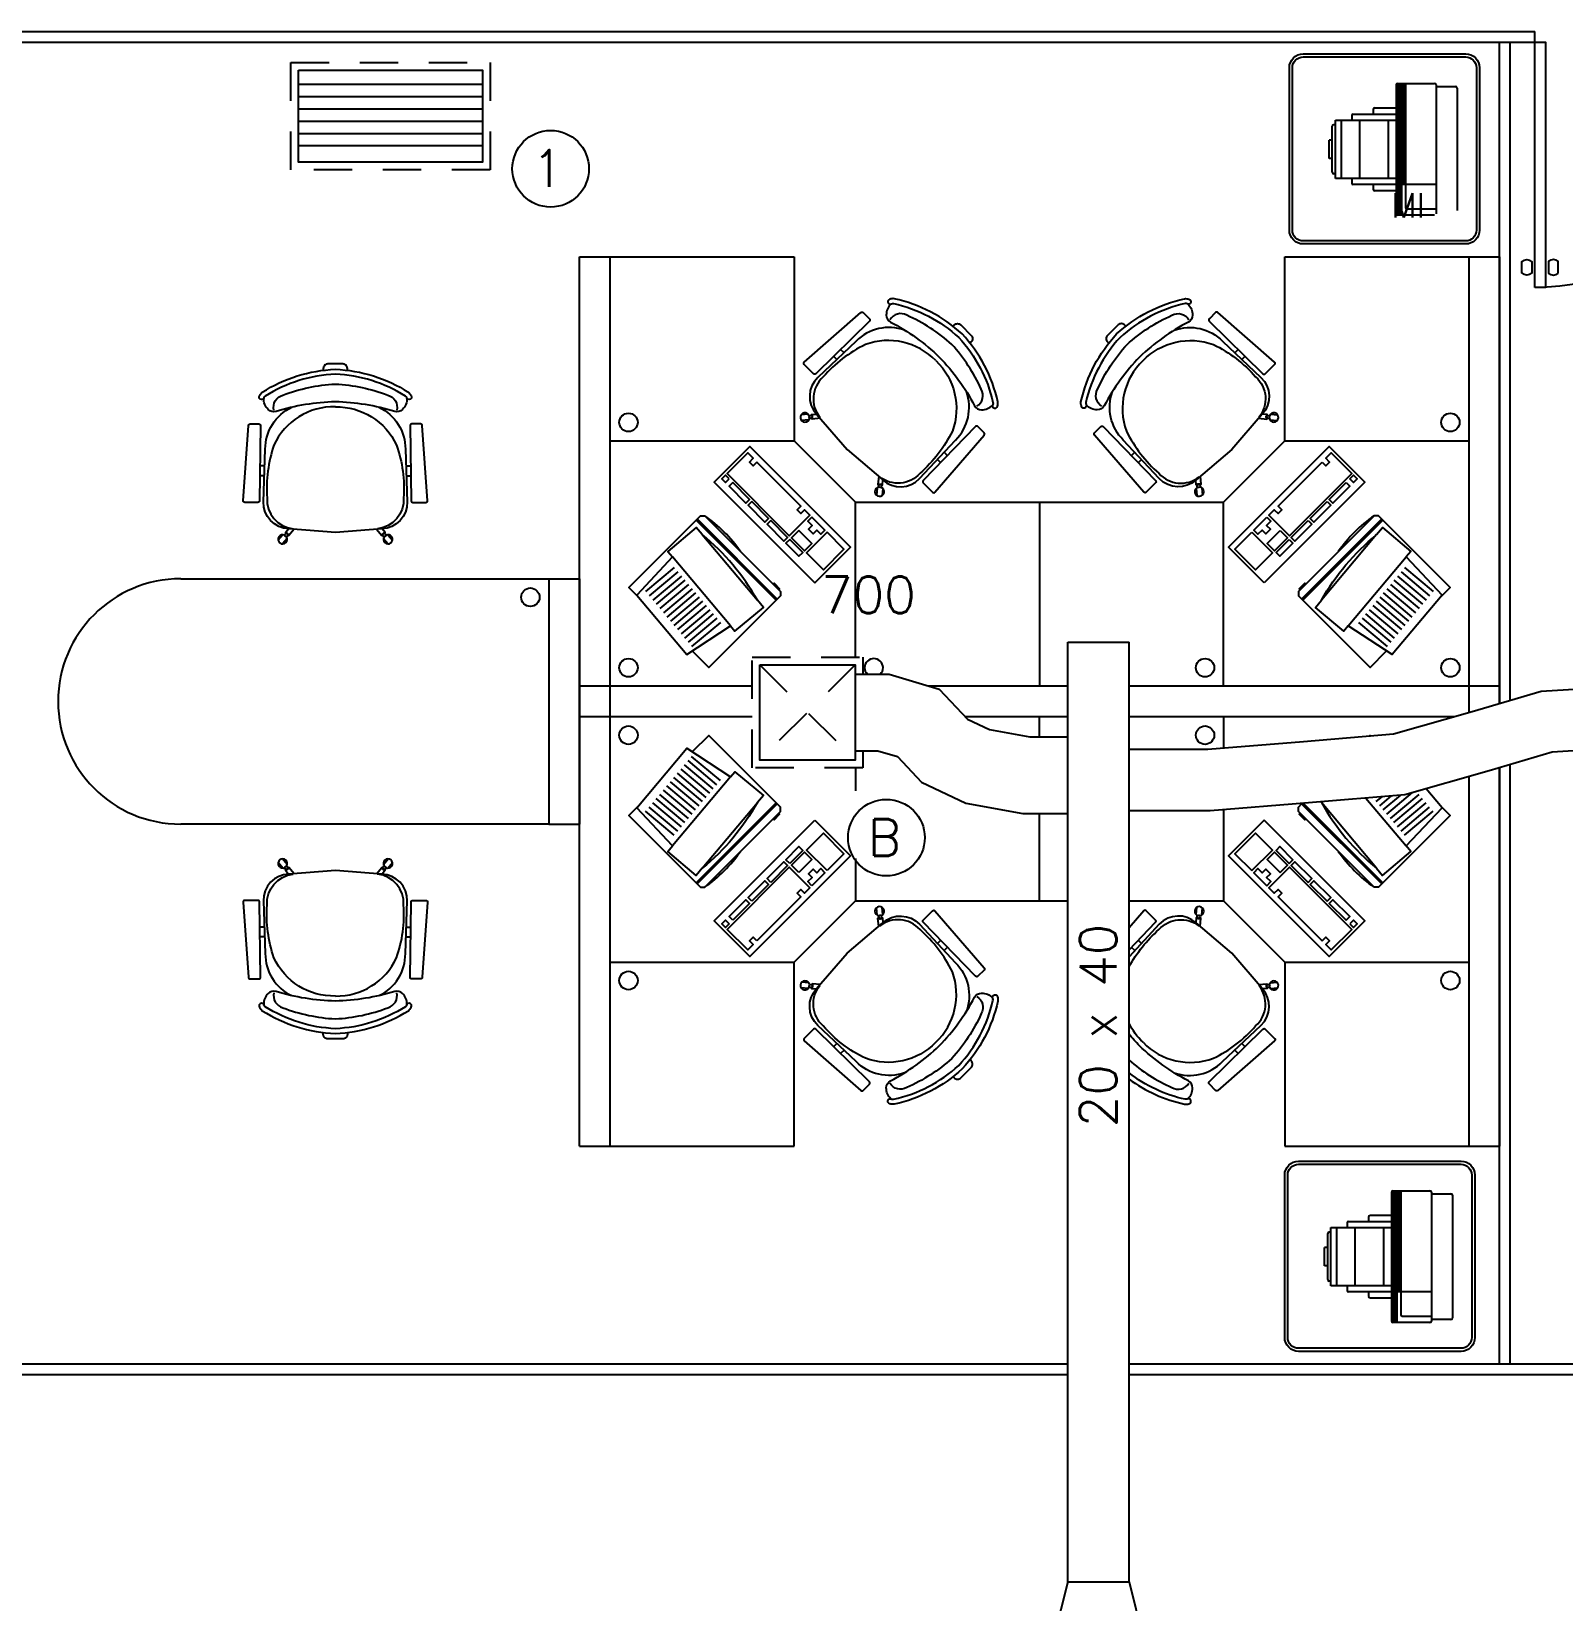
# Model space of a CAD drawing. Extents: x 372.3 to 443.5, y -41.5 to 0.6.
# Drawn here: x 401.25 to 406.24, y -10.1 to -4.98 of the extents above; entities that cross this region are included whole.
import ezdxf

# ---------------------------------------------------------------- set-up
doc = ezdxf.new("R2010")
doc.units = 0
doc.header["$MEASUREMENT"] = 0
doc.linetypes.add('HIDDEN2', pattern=[0.1875, 0.125, -0.0625])
doc.layers.get('0').update_dxf_attribs({"linetype": 'CONTINUOUS'})
for name, color, linetype in [('A1DIVS', 30, 'CONTINUOUS'), ('A1MOBI', 253, 'CONTINUOUS'), ('A1PORTA', 40, 'CONTINUOUS'), ('AC-DIFUSORES', 2, 'CONTINUOUS'), ('AC-DUTOS', 14, 'CONTINUOUS'), ('AC-DUTOSMANTIDOS', 252, 'CONTINUOUS'), ('AC-TEXTO', 7, 'CONTINUOUS')]:
    doc.layers.add(name, color=color, linetype=linetype)
doc.styles.add('ROMANS', font='ROMANS.SHX')
doc.styles.add('RSA02', font='romans', dxfattribs={"height": 0.1, "bigfont": 'acen'})

# ---------------------------------------------------------------- blocks, each defined once
blk = doc.blocks.new('P-P080E')
blk.add_lwpolyline([(0, 0.8), (0, 0), (0.035, 0), (0.035, 0.8)], close=True)
at = {"color": 1}
for points in [[(-0.042, 0.7535), (-0.042, 0.7151, 0.363892), (-0.0097, 0.7151), (-0.0097, 0.7535, 0.363892)], [(0.077, 0.7535), (0.077, 0.7151, -0.363892), (0.0447, 0.7151), (0.0447, 0.7535, -0.363892)]]:
    blk.add_lwpolyline(points, format="xyb", close=True, dxfattribs=at)
blk.add_arc((0, 0), 0.8, 0, 90, dxfattribs=at)

msp = doc.modelspace()

# ---------------------------------------------------------------- hatches: boundary and pattern name
at = {"layer": 'A1MOBI'}
h = msp.add_hatch(dxfattribs=at)
h.set_pattern_fill('LINE', color=256, scale=0.05, angle=-90, style=0)
h.set_pattern_definition([(270, (307.289135, 30.8726214), (0.00625, -1e-18), [])])
h.paths.add_polyline_path([(405.726, -5.1474), (405.701, -5.1474, 0.414214), (405.696, -5.1524), (405.696, -5.4774), (405.726, -5.4774)])
h.paths.add_polyline_path([(405.696, -5.5724, 0.414214), (405.701, -5.5774), (405.716, -5.5774), (405.716, -5.4774), (405.696, -5.4774)])
h = msp.add_hatch(dxfattribs=at)
h.set_pattern_fill('LINE', color=256, scale=0.05, angle=-90, style=0)
h.set_pattern_definition([(270, (307.2740546, 27.261599), (0.00625, -1e-18), [])])
h.paths.add_polyline_path([(405.711, -8.7584), (405.686, -8.7584, 0.414214), (405.681, -8.7634), (405.681, -9.0884), (405.711, -9.0884)])
h.paths.add_polyline_path([(405.681, -9.1834, 0.414214), (405.686, -9.1884), (405.701, -9.1884), (405.701, -9.0884), (405.681, -9.0884)])

# ---------------------------------------------------------------- linework, layer by layer
at = {"layer": 'A1DIVS'}
for p, q in [((401.2119, -4.9778), (406.1476, -4.9779)), ((406.0326, -7.1705), (406.0326, -5.0129)), ((406.0676, -7.1602), (406.0676, -5.0129)), ((406.1476, -5.0129), (406.1476, -4.9779)), ((406.0676, -9.3237), (406.0676, -7.3686)), ((406.0326, -9.3237), (406.0326, -7.3789)), ((404.6248, -9.3241), (399.7601, -9.3237)), ((404.6248, -9.3591), (399.7601, -9.3587)), ((409.9253, -9.3245), (404.8248, -9.3241)), ((409.9253, -9.3595), (404.8248, -9.3591))]:
    msp.add_line(p, q, dxfattribs=at)
msp.add_lwpolyline([(401.2119, -5.0128), (406.1476, -5.0129)], dxfattribs=at)
at = {"layer": 'A1MOBI'}
for p, q in [((405.696, -5.1524), (405.696, -5.4774)), ((405.701, -5.1474), (405.821, -5.1474)), ((405.726, -5.1474), (405.726, -5.5524)), ((405.826, -5.1524), (405.826, -5.5724)), ((405.826, -5.1574), (405.8896, -5.1574)), ((405.8946, -5.1624), (405.8946, -5.5624)), ((405.4977, -5.4574), (405.4977, -5.2674)), ((405.4977, -5.2674), (405.696, -5.2674)), ((405.5163, -5.2674), (405.5163, -5.4574)), ((405.551, -5.2524), (405.551, -5.2674)), ((405.556, -5.2474), (405.696, -5.2474)), ((405.576, -5.2674), (405.576, -5.4574)), ((405.621, -5.2324), (405.621, -5.2474)), ((405.626, -5.2274), (405.696, -5.2274)), ((405.6701, -5.2674), (405.6701, -5.4574)), ((405.4877, -5.4374), (405.4877, -5.2874)), ((405.4977, -5.2824), (405.4927, -5.2824)), ((405.4877, -5.3324), (405.4777, -5.3324)), ((405.4777, -5.3924), (405.4777, -5.3324)), ((405.4877, -5.3924), (405.4777, -5.3924)), ((405.4977, -5.4424), (405.4927, -5.4424)), ((405.696, -5.4574), (405.4977, -5.4574)), ((405.551, -5.4574), (405.551, -5.4724)), ((405.696, -5.4774), (405.556, -5.4774)), ((405.621, -5.4774), (405.621, -5.4924)), ((405.826, -5.4774), (405.696, -5.4774)), ((405.696, -5.4774), (405.696, -5.5724)), ((405.696, -5.4974), (405.626, -5.4974)), ((405.821, -5.5774), (405.701, -5.5774)), ((405.826, -5.5574), (405.731, -5.5574)), ((403.0326, -8.6129), (403.0326, -5.7129)), ((403.0326, -5.7129), (403.7326, -5.7129)), ((403.1326, -8.6129), (403.1326, -5.7129)), ((403.7326, -5.7129), (403.7326, -6.3129)), ((405.3326, -6.3129), (405.3326, -5.7129)), ((405.3326, -5.7129), (406.0326, -5.7129)), ((405.9326, -5.7129), (405.9326, -7.1998)), ((406.0326, -5.7129), (406.0326, -7.1705)), ((403.8721, -6.0477), (403.8615, -6.0371)), ((403.8954, -6.0257), (403.8843, -6.0147)), ((405.1698, -6.0257), (405.1808, -6.0147)), ((405.193, -6.0477), (405.2037, -6.0371)), ((403.7788, -6.2263), (403.7555, -6.2284)), ((403.7805, -6.245), (403.7573, -6.2472)), ((405.2846, -6.245), (405.3079, -6.2472)), ((405.2864, -6.2263), (405.3096, -6.2284)), ((403.1326, -6.3129), (403.7326, -6.3129)), ((403.7326, -6.3129), (403.9326, -6.5129)), ((405.1326, -6.5129), (405.3326, -6.3129)), ((405.3326, -6.3129), (405.9326, -6.3129)), ((404.1999, -6.3738), (404.2106, -6.3844)), ((404.2218, -6.3504), (404.2329, -6.3614)), ((404.8434, -6.3504), (404.8323, -6.3614)), ((404.8652, -6.3738), (404.8546, -6.3844)), ((404.0031, -6.4664), (404.001, -6.4897)), ((404.0218, -6.4681), (404.0198, -6.4913)), ((405.0433, -6.4681), (405.0454, -6.4913)), ((405.0621, -6.4664), (405.0641, -6.4897)), ((403.9326, -6.5129), (405.1326, -6.5129)), ((403.9326, -7.0181), (403.9326, -6.5129)), ((404.5326, -6.5129), (404.5326, -7.1129)), ((405.1326, -7.1129), (405.1326, -6.5129)), ((403.4129, -6.5714), (403.6739, -6.8324)), ((403.4164, -6.5679), (403.6774, -6.8289)), ((405.6487, -6.5679), (405.3877, -6.8289)), ((405.6523, -6.5714), (405.3913, -6.8324)), ((403.3419, -6.7263), (403.2485, -6.8047)), ((403.3535, -6.7401), (403.26, -6.8185)), ((403.365, -6.7539), (403.2716, -6.8323)), ((405.7001, -6.7539), (405.7936, -6.8323)), ((405.7117, -6.7401), (405.8051, -6.8185)), ((405.7233, -6.7263), (405.8167, -6.8047)), ((401.7326, -6.7629), (402.9326, -6.7629)), ((402.3326, -6.7629), (402.9326, -6.7629)), ((402.9326, -6.7629), (402.9326, -7.5629)), ((402.9326, -6.7629), (403.0326, -6.7629)), ((403.0326, -6.7629), (403.0326, -7.5629)), ((403.3766, -6.7677), (403.2832, -6.8461)), ((403.3882, -6.7815), (403.2947, -6.8599)), ((403.3998, -6.7953), (403.3063, -6.8737)), ((403.4113, -6.809), (403.3179, -6.8875)), ((405.6538, -6.809), (405.7473, -6.8875)), ((405.6654, -6.7953), (405.7588, -6.8737)), ((405.677, -6.7815), (405.7704, -6.8599)), ((405.6885, -6.7677), (405.782, -6.8461)), ((403.4226, -6.8225), (403.3292, -6.9009)), ((403.4342, -6.8363), (403.3408, -6.9147)), ((403.4458, -6.8501), (403.3523, -6.9285)), ((405.6194, -6.8501), (405.7128, -6.9285)), ((405.6309, -6.8363), (405.7244, -6.9147)), ((405.6425, -6.8225), (405.736, -6.9009)), ((403.4574, -6.8639), (403.3639, -6.9423)), ((403.4689, -6.8777), (403.3755, -6.9561)), ((403.4805, -6.8915), (403.387, -6.9699)), ((403.4921, -6.9053), (403.3986, -6.9837)), ((405.5731, -6.9053), (405.6665, -6.9837)), ((405.5847, -6.8915), (405.6781, -6.9699)), ((405.5962, -6.8777), (405.6897, -6.9561)), ((405.6078, -6.8639), (405.7013, -6.9423)), ((403.5959, -7.1129), (403.0326, -7.1129)), ((404.6248, -7.1129), (404.1725, -7.1129)), ((406.0326, -7.1129), (404.8248, -7.1129)), ((403.5959, -7.2129), (403.0326, -7.2129)), ((404.6248, -7.2129), (404.2903, -7.2129)), ((404.5326, -7.2783), (404.5326, -7.2129)), ((405.8866, -7.2129), (404.8248, -7.2129)), ((405.1326, -7.2129), (405.1326, -7.315)), ((403.4689, -7.4481), (403.3755, -7.3697)), ((403.4805, -7.4343), (403.387, -7.3559)), ((403.4921, -7.4205), (403.3986, -7.3421)), ((403.4342, -7.4894), (403.3408, -7.411)), ((403.4458, -7.4756), (403.3523, -7.3972)), ((403.4574, -7.4619), (403.3639, -7.3834)), ((403.9326, -7.3791), (403.9326, -7.4543)), ((405.9326, -7.4077), (405.9326, -8.6129)), ((406.0326, -7.3789), (406.0326, -8.6129)), ((403.3882, -7.5443), (403.2947, -7.4659)), ((403.3998, -7.5305), (403.3063, -7.4521)), ((403.4113, -7.5167), (403.3179, -7.4383)), ((403.4226, -7.5032), (403.3292, -7.4248)), ((405.6309, -7.4894), (405.6499, -7.4735)), ((405.6425, -7.5032), (405.681, -7.4709)), ((405.6538, -7.5167), (405.7114, -7.4684)), ((405.6654, -7.5305), (405.7493, -7.4601)), ((405.677, -7.5443), (405.7704, -7.4659)), ((403.3419, -7.5994), (403.2485, -7.521)), ((403.3535, -7.5856), (403.26, -7.5072)), ((403.365, -7.5719), (403.2716, -7.4934)), ((403.3766, -7.5581), (403.2832, -7.4797)), ((403.4129, -7.7543), (403.6739, -7.4933)), ((403.4164, -7.7579), (403.6774, -7.4969)), ((405.1326, -7.5157), (405.1326, -7.8129)), ((405.6487, -7.7579), (405.3877, -7.4969)), ((405.6523, -7.7543), (405.3913, -7.4933)), ((405.6885, -7.5581), (405.782, -7.4797)), ((405.7001, -7.5719), (405.7936, -7.4934)), ((405.7117, -7.5856), (405.8051, -7.5072)), ((405.7233, -7.5994), (405.8167, -7.521)), ((402.9326, -7.5629), (401.7326, -7.5629)), ((402.9326, -7.5629), (403.0326, -7.5629)), ((404.5326, -7.8129), (404.5326, -7.5283)), ((403.9326, -7.6745), (403.9326, -7.8129)), ((403.7326, -8.0129), (403.9326, -7.8129)), ((403.9326, -7.8129), (404.6248, -7.8129)), ((404.8248, -7.8129), (405.1326, -7.8129)), ((405.1326, -7.8129), (405.3326, -8.0129)), ((404.0031, -7.8593), (404.001, -7.8361)), ((404.0218, -7.8577), (404.0198, -7.8344)), ((405.0433, -7.8577), (405.0454, -7.8344)), ((405.0621, -7.8593), (405.0641, -7.8361)), ((404.1999, -7.952), (404.2106, -7.9414)), ((404.2218, -7.9754), (404.2329, -7.9644)), ((404.8434, -7.9754), (404.8323, -7.9644)), ((404.8652, -7.952), (404.8546, -7.9414)), ((403.1326, -8.0129), (403.7326, -8.0129)), ((403.7326, -8.6129), (403.7326, -8.0129)), ((405.3326, -8.0129), (405.3326, -8.6129)), ((405.3326, -8.0129), (405.9326, -8.0129)), ((403.7805, -8.0807), (403.7573, -8.0785)), ((405.2846, -8.0807), (405.3079, -8.0785)), ((403.7788, -8.0995), (403.7555, -8.0973)), ((405.2864, -8.0995), (405.3096, -8.0973)), ((403.8721, -8.2781), (403.8615, -8.2887)), ((405.193, -8.2781), (405.2037, -8.2887)), ((403.8954, -8.3), (403.8843, -8.311)), ((405.1698, -8.3), (405.1808, -8.311)), ((403.0326, -8.6129), (403.7326, -8.6129)), ((405.3326, -8.6129), (406.0326, -8.6129)), ((405.681, -8.7634), (405.681, -9.0884)), ((405.686, -8.7584), (405.806, -8.7584)), ((405.711, -8.7584), (405.711, -9.1634)), ((405.811, -8.7634), (405.811, -9.1834)), ((405.811, -8.7684), (405.8746, -8.7684)), ((405.8796, -8.7734), (405.8796, -9.1734)), ((405.541, -8.8584), (405.681, -8.8584)), ((405.606, -8.8434), (405.606, -8.8584)), ((405.611, -8.8384), (405.681, -8.8384)), ((405.4726, -9.0484), (405.4726, -8.8984)), ((405.4826, -8.8934), (405.4776, -8.8934)), ((405.4826, -9.0684), (405.4826, -8.8784)), ((405.4826, -8.8784), (405.681, -8.8784)), ((405.5012, -8.8784), (405.5012, -9.0684)), ((405.536, -8.8634), (405.536, -8.8784)), ((405.561, -8.8784), (405.561, -9.0684)), ((405.655, -8.8784), (405.655, -9.0684)), ((405.4726, -8.9434), (405.4626, -8.9434)), ((405.4626, -9.0034), (405.4626, -8.9434)), ((405.4726, -9.0034), (405.4626, -9.0034)), ((405.4826, -9.0534), (405.4776, -9.0534)), ((405.681, -9.0684), (405.4826, -9.0684)), ((405.536, -9.0684), (405.536, -9.0834)), ((405.681, -9.0884), (405.541, -9.0884)), ((405.606, -9.0884), (405.606, -9.1034)), ((405.681, -9.1084), (405.611, -9.1084)), ((405.811, -9.0884), (405.681, -9.0884)), ((405.681, -9.0884), (405.681, -9.1834)), ((405.806, -9.1884), (405.686, -9.1884)), ((405.811, -9.1684), (405.716, -9.1684)), ((405.8746, -9.1784), (405.811, -9.1784))]:
    msp.add_line(p, q, dxfattribs=at)
at = {"layer": 'A1MOBI', "linetype": 'CONTINUOUS'}
for p, q in [((402.0065, -6.395), (401.9909, -6.395)), ((402.4669, -6.395), (402.4825, -6.395)), ((402.0055, -6.427), (401.9905, -6.427)), ((402.4679, -6.427), (402.4829, -6.427)), ((402.0652, -6.6194), (402.0503, -6.6374)), ((402.0797, -6.6315), (402.0648, -6.6494)), ((402.3936, -6.6315), (402.4086, -6.6494)), ((402.4081, -6.6194), (402.423, -6.6374)), ((402.0797, -7.6942), (402.0648, -7.6763)), ((402.3936, -7.6942), (402.4086, -7.6763)), ((402.0652, -7.7063), (402.0503, -7.6884)), ((402.4081, -7.7063), (402.423, -7.6884)), ((402.0055, -7.8988), (401.9905, -7.8988)), ((402.0065, -7.9308), (401.9909, -7.9308)), ((402.4669, -7.9308), (402.4825, -7.9308)), ((402.4679, -7.8988), (402.4829, -7.8988))]:
    msp.add_line(p, q, dxfattribs=at)
at = {"layer": 'A1MOBI'}
for points in [[(405.9226, -5.6711), (405.3926, -5.6711, -0.414214), (405.3476, -5.6261), (405.3476, -5.0961, -0.414214), (405.3926, -5.0511), (405.9226, -5.0511, -0.414214), (405.9676, -5.0961), (405.9676, -5.6261, -0.414214)], [(405.9226, -5.6611), (405.3926, -5.6611, -0.414214), (405.3576, -5.6261), (405.3576, -5.0961, -0.414214), (405.3926, -5.0611), (405.9226, -5.0611, -0.414214), (405.9576, -5.0961), (405.9576, -5.6261, -0.414214)], [(404.2809, -5.9646, 0.132145), (404.0594, -5.8496, 0.124165), (404.0451, -5.8511, 1.038498), (404.0485, -5.8671, 0.208847), (404.0334, -5.9028, 0.264841), (404.0468, -5.9256, -0.070376), (404.206, -6.0398, -0.070376), (404.3211, -6.1985, 0.264841), (404.3439, -6.2117, 0.208847), (404.3796, -6.1965, 1.038498), (404.3957, -6.1998, 0.124165), (404.397, -6.1855, 0.132145)], [(404.7842, -5.9646, -0.132145), (405.0058, -5.8496, -0.124165), (405.0201, -5.8511, -1.038498), (405.0167, -5.8671, -0.208847), (405.0318, -5.9028, -0.264841), (405.0184, -5.9256, 0.070376), (404.8591, -6.0398, 0.070376), (404.7441, -6.1985, -0.264841), (404.7212, -6.2117, -0.208847), (404.6856, -6.1965, -1.038498), (404.6695, -6.1998, -0.124165), (404.6681, -6.1855, -0.132145)], [(402.2367, -6.0798, -0.132145), (402.4748, -6.1545, -0.124165), (402.4839, -6.1656, -1.038498), (402.4702, -6.1746, -0.208847), (402.4557, -6.2105, -0.264841), (402.4302, -6.2173, 0.070376), (402.2367, -6.1859, 0.070376), (402.0432, -6.2173, -0.264841), (402.0177, -6.2105, -0.208847), (402.0032, -6.1746, -1.038498), (401.9894, -6.1656, -0.124165), (401.9985, -6.1545, -0.132145)], [(403.6128, -6.8329, 0.09377), (403.4334, -6.619), (403.4138, -6.5957), (403.3213, -6.6734), (403.3365, -6.6915), (403.2196, -6.8161), (403.3824, -7.0102), (403.5254, -6.9166), (403.5398, -6.9338), (403.6324, -6.8562)], [(405.4524, -6.8329, -0.09377), (405.6318, -6.619), (405.6514, -6.5957), (405.7439, -6.6734), (405.7286, -6.6915), (405.8456, -6.8161), (405.6828, -7.0102), (405.5398, -6.9166), (405.5253, -6.9338), (405.4328, -6.8562)], [(403.6128, -7.4929, -0.09377), (403.4334, -7.7067), (403.4138, -7.73), (403.3213, -7.6524), (403.3365, -7.6342), (403.2196, -7.5096), (403.3824, -7.3156), (403.5254, -7.4091), (403.5398, -7.3919), (403.6324, -7.4696)], [(402.2367, -8.246, 0.132145), (402.4748, -8.1713, 0.124165), (402.4839, -8.1602, 1.038498), (402.4702, -8.1512, 0.208847), (402.4557, -8.1152, 0.264841), (402.4302, -8.1085, -0.070376), (402.2367, -8.1398, -0.070376), (402.0432, -8.1085, 0.264841), (402.0177, -8.1152, 0.208847), (402.0032, -8.1512, 1.038498), (401.9894, -8.1602, 0.124165), (401.9985, -8.1713, 0.132145)], [(404.2809, -8.3612, -0.132145), (404.0594, -8.4762, -0.124165), (404.0451, -8.4747, -1.038498), (404.0485, -8.4586, -0.208847), (404.0334, -8.4229, -0.264841), (404.0468, -8.4001, 0.070376), (404.206, -8.2859, 0.070376), (404.3211, -8.1272, -0.264841), (404.3439, -8.114, -0.208847), (404.3796, -8.1293, -1.038498), (404.3957, -8.126, -0.124165), (404.397, -8.1402, -0.132145)], [(405.9075, -9.2822), (405.3775, -9.2822, -0.414214), (405.3325, -9.2372), (405.3325, -8.7072, -0.414214), (405.3775, -8.6622), (405.9075, -8.6622, -0.414214), (405.9525, -8.7072), (405.9525, -9.2372, -0.414214)], [(405.9075, -9.2722), (405.3775, -9.2722, -0.414214), (405.3425, -9.2372), (405.3425, -8.7072, -0.414214), (405.3775, -8.6722), (405.9075, -8.6722, -0.414214), (405.9425, -8.7072), (405.9425, -9.2372, -0.414214)]]:
    msp.add_lwpolyline(points, format="xyb", close=True, dxfattribs=at)
for points in [[(404.0485, -5.8671, -0.054815), (404.0506, -5.8661, -0.122717), (404.057, -5.8654, -0.130999), (404.2696, -5.9759, -0.130999), (404.3812, -6.188, -0.122717), (404.3806, -6.1944, -0.054815), (404.3796, -6.1965)], [(405.0167, -5.8671, 0.054815), (405.0146, -5.8661, 0.122717), (405.0082, -5.8654, 0.130999), (404.7955, -5.9759, 0.130999), (404.6839, -6.188, 0.122717), (404.6846, -6.1944, 0.054815), (404.6856, -6.1965)], [(404.3288, -6.2003, 0.405482), (404.3429, -6.1449, 0.077014), (404.247, -5.9987, 0.077014), (404.1003, -5.9035, 0.405482), (404.0449, -5.918)], [(404.2517, -5.9382), (404.2548, -5.9351, -0.414214), (404.276, -5.935), (404.3105, -5.9693, -0.414214), (404.3105, -5.9906), (404.3074, -5.9937)], [(404.7364, -6.2003, -0.405482), (404.7223, -6.1449, -0.077014), (404.8182, -5.9987, -0.077014), (404.9649, -5.9035, -0.405482), (405.0203, -5.918)], [(404.8135, -5.9382), (404.8104, -5.9351, 0.414214), (404.7892, -5.935), (404.7547, -5.9693, 0.414214), (404.7546, -5.9906), (404.7577, -5.9937)], [(404.0928, -5.9519, 0.290935), (403.935, -5.9883), (403.8102, -6.1062, 0.412043), (403.8062, -6.2263), (403.9057, -6.3418), (404.0216, -6.4406, 0.412043), (404.1418, -6.436), (404.259, -6.3106, 0.290935), (404.2945, -6.1526)], [(404.1946, -6.0514, 0.297383), (403.9651, -5.9991, 0.101827), (403.8274, -6.1047, 0.39882), (403.8166, -6.2364)], [(404.9724, -5.9519, -0.290935), (405.1301, -5.9883), (405.255, -6.1062, -0.412043), (405.2589, -6.2263), (405.1595, -6.3418), (405.0435, -6.4406, -0.412043), (404.9234, -6.436), (404.8062, -6.3106, -0.290935), (404.7706, -6.1526)], [(404.8706, -6.0514, -0.297383), (405.1001, -5.9991, -0.101827), (405.2377, -6.1047, -0.39882), (405.2485, -6.2364)], [(402.276, -6.0817), (402.276, -6.0773, 0.414214), (402.261, -6.0623), (402.2123, -6.0623, 0.414214), (402.1973, -6.0773), (402.1973, -6.0817)], [(404.1946, -6.0514, -0.299563), (404.2488, -6.2813, -0.095783), (404.1432, -6.4188, -0.39882), (404.0115, -6.4303)], [(404.8706, -6.0514, 0.299563), (404.8164, -6.2813, 0.095783), (404.922, -6.4188, 0.39882), (405.0537, -6.4303)], [(402.4702, -6.1746, 0.054815), (402.4694, -6.1724, 0.122717), (402.4654, -6.1674, 0.130999), (402.2367, -6.0958, 0.130999), (402.008, -6.1674, 0.122717), (402.0039, -6.1724, 0.054815), (402.0032, -6.1746)], [(402.0365, -6.2132, -0.405482), (402.0655, -6.1639, -0.077014), (402.2367, -6.1278, -0.077014), (402.4078, -6.1639, -0.405482), (402.4369, -6.2132)], [(402.3789, -6.2035, -0.290935), (402.4651, -6.3405), (402.4705, -6.5121, -0.412043), (402.3886, -6.6001), (402.2367, -6.6118), (402.0848, -6.6001, -0.412043), (402.0028, -6.5121), (402.0082, -6.3405, -0.290935), (402.0944, -6.2035)], [(402.2367, -6.2022, 0.299563), (402.0361, -6.327, 0.095783), (402.014, -6.4989, 0.39882), (402.0993, -6.6)], [(402.2367, -6.2022, -0.297383), (402.4362, -6.327, -0.101827), (402.4593, -6.4989, -0.39882), (402.3741, -6.6)], [(403.8184, -6.2394), (403.7913, -6.242), (403.7911, -6.2401, 0.447214), (403.7901, -6.2289), (403.7899, -6.227), (403.8055, -6.2256)], [(405.2468, -6.2394), (405.2739, -6.242), (405.274, -6.2401, -0.447214), (405.2751, -6.2289), (405.2753, -6.227), (405.2596, -6.2256)], [(404.0085, -6.4285), (404.0061, -6.4556), (404.008, -6.4558, -0.447214), (404.0191, -6.4568), (404.021, -6.4569), (404.0224, -6.4413)], [(405.0567, -6.4285), (405.0591, -6.4556), (405.0572, -6.4558, 0.447214), (405.046, -6.4568), (405.0441, -6.4569), (405.0428, -6.4413)], [(405.4501, -7.4902), (405.4524, -7.4929, 0.09377), (405.6318, -7.7067), (405.6514, -7.73), (405.7439, -7.6524), (405.7286, -7.6342), (405.8456, -7.5096), (405.7935, -7.4475)], [(402.3789, -8.1223, 0.290935), (402.4651, -7.9852), (402.4705, -7.8136, 0.412043), (402.3886, -7.7256), (402.2367, -7.714), (402.0848, -7.7256, 0.412043), (402.0028, -7.8136), (402.0082, -7.9852, 0.290935), (402.0944, -8.1223)], [(402.2367, -8.1236, -0.299563), (402.0361, -7.9987, -0.095783), (402.014, -7.8268, -0.39882), (402.0993, -7.7258)], [(402.2367, -8.1236, 0.297383), (402.4362, -7.9987, 0.101827), (402.4593, -7.8268, 0.39882), (402.3741, -7.7258)], [(404.0928, -8.3738, -0.290935), (403.935, -8.3374), (403.8102, -8.2196, -0.412043), (403.8062, -8.0994), (403.9057, -7.984), (404.0216, -7.8851, -0.412043), (404.1418, -7.8897), (404.259, -8.0152, -0.290935), (404.2945, -8.1731)], [(404.0085, -7.8972), (404.0061, -7.8701), (404.008, -7.87, 0.447214), (404.0191, -7.869), (404.021, -7.8688), (404.0224, -7.8844)], [(404.1946, -8.2744, 0.299563), (404.2488, -8.0444, 0.095783), (404.1432, -7.907, 0.39882), (404.0115, -7.8955)], [(404.9724, -8.3738, 0.290935), (405.1301, -8.3374), (405.255, -8.2196, 0.412043), (405.2589, -8.0994), (405.1595, -7.984), (405.0435, -7.8851, 0.412043), (404.9234, -7.8897), (404.8248, -7.9953)], [(404.8248, -8.0284, -0.085804), (404.922, -7.907, -0.39882), (405.0537, -7.8955)], [(405.0567, -7.8972), (405.0591, -7.8701), (405.0572, -7.87, -0.447214), (405.046, -7.869), (405.0441, -7.8688), (405.0428, -7.8844)], [(403.8184, -8.0863), (403.7913, -8.0838), (403.7911, -8.0857, -0.447214), (403.7901, -8.0968), (403.7899, -8.0987), (403.8055, -8.1002)], [(404.1946, -8.2744, -0.297383), (403.9651, -8.3266, -0.101827), (403.8274, -8.2211, -0.39882), (403.8166, -8.0893)], [(404.8706, -8.2744, 0.297383), (405.1001, -8.3266, 0.101827), (405.2377, -8.2211, 0.39882), (405.2485, -8.0893)], [(405.2468, -8.0863), (405.2739, -8.0838), (405.274, -8.0857, 0.447214), (405.2751, -8.0968), (405.2753, -8.0987), (405.2596, -8.1002)], [(402.0365, -8.1126, 0.405482), (402.0655, -8.1619, 0.077014), (402.2367, -8.1979, 0.077014), (402.4078, -8.1619, 0.405482), (402.4369, -8.1126)], [(404.3288, -8.1254, -0.405482), (404.3429, -8.1809, -0.077014), (404.247, -8.3271, -0.077014), (404.1003, -8.4222, -0.405482), (404.0449, -8.4078)], [(404.0485, -8.4586, 0.054815), (404.0506, -8.4597, 0.122717), (404.057, -8.4603, 0.130999), (404.2696, -8.3498, 0.130999), (404.3812, -8.1378, 0.122717), (404.3806, -8.1314, 0.054815), (404.3796, -8.1293)], [(402.4702, -8.1512, -0.054815), (402.4694, -8.1534, -0.122717), (402.4654, -8.1584, -0.130999), (402.2367, -8.23, -0.130999), (402.008, -8.1584, -0.122717), (402.0039, -8.1534, -0.054815), (402.0032, -8.1512)], [(404.8706, -8.2744, -0.090877), (404.8248, -8.2119, -0.090877)], [(402.276, -8.2441), (402.276, -8.2485, -0.414214), (402.261, -8.2635), (402.2123, -8.2635, -0.414214), (402.1973, -8.2485), (402.1973, -8.2441)], [(404.8248, -8.3945, 0.104452), (405.0058, -8.4762, 0.124165), (405.0201, -8.4747, 1.038498), (405.0167, -8.4586, 0.208847), (405.0318, -8.4229, 0.264841), (405.0184, -8.4001, -0.070376), (404.8591, -8.2859, -0.018366), (404.8248, -8.2477, -0.018366)], [(404.2517, -8.3876), (404.2548, -8.3907, 0.414214), (404.276, -8.3907), (404.3105, -8.3564, 0.414214), (404.3105, -8.3352), (404.3074, -8.3321)], [(404.8248, -8.3329, 0.073119), (404.9649, -8.4222, 0.405482), (405.0203, -8.4078)], [(405.0167, -8.4586, -0.054815), (405.0146, -8.4597, -0.122717), (405.0082, -8.4603, -0.110145), (404.8248, -8.3744, -0.110145)]]:
    msp.add_lwpolyline(points, format="xyb", dxfattribs=at)
at = {"layer": 'A1MOBI', "linetype": 'CONTINUOUS'}
for points in [[(403.7655, -6.064, -0.414214), (403.7655, -6.0564), (403.9505, -5.8947, -0.414214), (403.9581, -5.8947), (403.9785, -5.9149, -0.414214), (403.9785, -5.9225), (403.8036, -6.0943, -0.414214), (403.7961, -6.0943)], [(405.2997, -6.064, 0.414214), (405.2997, -6.0564), (405.1146, -5.8947, 0.414214), (405.1071, -5.8947), (405.0867, -5.9149, 0.414214), (405.0866, -5.9225), (405.2616, -6.0943, 0.414214), (405.2691, -6.0943)], [(401.9414, -6.5137, -0.414214), (401.936, -6.5084), (401.9532, -6.2632, -0.414214), (401.9585, -6.2579), (401.9873, -6.2578, -0.414214), (401.9926, -6.2632), (401.9898, -6.5084, -0.414214), (401.9844, -6.5137)], [(402.532, -6.5137, 0.414214), (402.5373, -6.5084), (402.5202, -6.2632, 0.414214), (402.5148, -6.2579), (402.4861, -6.2578, 0.414214), (402.4807, -6.2632), (402.4836, -6.5084, 0.414214), (402.4889, -6.5137)], [(404.1842, -6.4805, 0.414214), (404.1918, -6.4805), (404.3525, -6.2946, 0.414214), (404.3525, -6.287), (404.3321, -6.2667, 0.414214), (404.3246, -6.2667), (404.1537, -6.4426, 0.414214), (404.1537, -6.4501)], [(404.8809, -6.4805, -0.414214), (404.8734, -6.4805), (404.7126, -6.2946, -0.414214), (404.7127, -6.287), (404.733, -6.2667, -0.414214), (404.7406, -6.2667), (404.9115, -6.4426, -0.414214), (404.9115, -6.4501)], [(401.9414, -7.812, 0.414214), (401.936, -7.8174), (401.9532, -8.0625, 0.414214), (401.9585, -8.0679), (401.9873, -8.0679, 0.414214), (401.9926, -8.0626), (401.9898, -7.8174, 0.414214), (401.9844, -7.812)], [(402.532, -7.812, -0.414214), (402.5373, -7.8174), (402.5202, -8.0625, -0.414214), (402.5148, -8.0679), (402.4861, -8.0679, -0.414214), (402.4807, -8.0626), (402.4836, -7.8174, -0.414214), (402.4889, -7.812)], [(404.1842, -7.8453, -0.414214), (404.1918, -7.8453), (404.3525, -8.0312, -0.414214), (404.3525, -8.0387), (404.3321, -8.059, -0.414214), (404.3246, -8.059), (404.1537, -7.8832, -0.414214), (404.1537, -7.8757)], [(403.7655, -8.2618, 0.414214), (403.7655, -8.2693), (403.9505, -8.4311, 0.414214), (403.9581, -8.4311), (403.9785, -8.4108, 0.414214), (403.9785, -8.4033), (403.8036, -8.2314, 0.414214), (403.7961, -8.2314)], [(405.2997, -8.2618, -0.414214), (405.2997, -8.2693), (405.1146, -8.4311, -0.414214), (405.1071, -8.4311), (405.0867, -8.4108, -0.414214), (405.0866, -8.4033), (405.2616, -8.2314, -0.414214), (405.2691, -8.2314)]]:
    msp.add_lwpolyline(points, format="xyb", close=True, dxfattribs=at)
at = {"layer": 'A1MOBI'}
for points in [[(403.7998, -6.7759), (403.9162, -6.6595), (403.5882, -6.3314), (403.4718, -6.4478)], [(405.2653, -6.7759), (405.1489, -6.6595), (405.477, -6.3314), (405.5934, -6.4478)], [(403.6111, -6.3821), (403.599, -6.3941), (403.587, -6.3821), (403.599, -6.37), (403.5814, -6.3524), (403.5142, -6.4195), (403.7171, -6.6225), (403.7843, -6.5553), (403.7666, -6.5376), (403.7546, -6.5496), (403.7426, -6.5376), (403.7546, -6.5256)], [(405.4541, -6.3821), (405.4661, -6.3941), (405.4782, -6.3821), (405.4661, -6.37), (405.4838, -6.3524), (405.551, -6.4195), (405.348, -6.6225), (405.2809, -6.5553), (405.2985, -6.5376), (405.3106, -6.5496), (405.3226, -6.5376), (405.3106, -6.5256)], [(403.5205, -6.4372), (403.5085, -6.4252), (403.4965, -6.4372), (403.5085, -6.4492)], [(403.5326, -6.4492), (403.5205, -6.4613), (403.5757, -6.5164), (403.5877, -6.5044)], [(405.5326, -6.4492), (405.5446, -6.4613), (405.4895, -6.5164), (405.4774, -6.5044)], [(405.5446, -6.4372), (405.5566, -6.4252), (405.5687, -6.4372), (405.5566, -6.4492)], [(403.5944, -6.5111), (403.5824, -6.5231), (403.6376, -6.5783), (403.6496, -6.5663)], [(405.4707, -6.5111), (405.4828, -6.5231), (405.4276, -6.5783), (405.4156, -6.5663)], [(403.6563, -6.573), (403.6443, -6.585), (403.6994, -6.6402), (403.7115, -6.6281)], [(403.7479, -6.6052), (403.7238, -6.6292), (403.7663, -6.6716), (403.7903, -6.6476)], [(403.791, -6.562), (403.7777, -6.5753), (403.7915, -6.5891), (403.7795, -6.6011), (403.7943, -6.616), (403.8064, -6.6039), (403.8202, -6.6177), (403.8334, -6.6044)], [(405.2742, -6.562), (405.2874, -6.5753), (405.2736, -6.5891), (405.2857, -6.6011), (405.2708, -6.616), (405.2588, -6.6039), (405.245, -6.6177), (405.2317, -6.6044)], [(405.3173, -6.6052), (405.3413, -6.6292), (405.2989, -6.6716), (405.2749, -6.6476)], [(405.4089, -6.573), (405.4209, -6.585), (405.3657, -6.6402), (405.3537, -6.6281)], [(403.7182, -6.6349), (403.7062, -6.6469), (403.7486, -6.6893), (403.7606, -6.6773)], [(403.8401, -6.6112), (403.773, -6.6783), (403.8281, -6.7335), (403.8953, -6.6663)], [(405.225, -6.6112), (405.2922, -6.6783), (405.237, -6.7335), (405.1699, -6.6663)], [(405.347, -6.6349), (405.359, -6.6469), (405.3166, -6.6893), (405.3046, -6.6773)], [(403.7998, -7.5498), (403.9162, -7.6662), (403.5882, -7.9943), (403.4718, -7.8779)], [(405.2653, -7.5498), (405.1489, -7.6662), (405.477, -7.9943), (405.5934, -7.8779)], [(403.8401, -7.7146), (403.773, -7.6474), (403.8281, -7.5923), (403.8953, -7.6594)], [(405.225, -7.7146), (405.2922, -7.6474), (405.237, -7.5923), (405.1699, -7.6594)], [(403.7182, -7.6909), (403.7062, -7.6789), (403.7486, -7.6364), (403.7606, -7.6485)], [(403.7479, -7.7206), (403.7238, -7.6966), (403.7663, -7.6541), (403.7903, -7.6782)], [(405.3173, -7.7206), (405.3413, -7.6966), (405.2989, -7.6541), (405.2749, -7.6782)], [(405.347, -7.6909), (405.359, -7.6789), (405.3166, -7.6364), (405.3046, -7.6485)], [(403.6111, -7.9437), (403.599, -7.9317), (403.587, -7.9437), (403.599, -7.9557), (403.5814, -7.9734), (403.5142, -7.9062), (403.7171, -7.7033), (403.7843, -7.7704), (403.7666, -7.7881), (403.7546, -7.7761), (403.7426, -7.7881), (403.7546, -7.8001)], [(403.6563, -7.7528), (403.6443, -7.7407), (403.6994, -7.6856), (403.7115, -7.6976)], [(403.791, -7.7637), (403.7777, -7.7505), (403.7915, -7.7367), (403.7795, -7.7246), (403.7943, -7.7098), (403.8064, -7.7218), (403.8202, -7.708), (403.8334, -7.7213)], [(405.2742, -7.7637), (405.2874, -7.7505), (405.2736, -7.7367), (405.2857, -7.7246), (405.2708, -7.7098), (405.2588, -7.7218), (405.245, -7.708), (405.2317, -7.7213)], [(405.4541, -7.9437), (405.4661, -7.9317), (405.4782, -7.9437), (405.4661, -7.9557), (405.4838, -7.9734), (405.551, -7.9062), (405.348, -7.7033), (405.2809, -7.7704), (405.2985, -7.7881), (405.3106, -7.7761), (405.3226, -7.7881), (405.3106, -7.8001)], [(405.4089, -7.7528), (405.4209, -7.7407), (405.3657, -7.6856), (405.3537, -7.6976)], [(403.5944, -7.8146), (403.5824, -7.8026), (403.6376, -7.7475), (403.6496, -7.7595)], [(405.4707, -7.8146), (405.4828, -7.8026), (405.4276, -7.7475), (405.4156, -7.7595)], [(403.5326, -7.8765), (403.5205, -7.8645), (403.5757, -7.8093), (403.5877, -7.8214)], [(405.5326, -7.8765), (405.5446, -7.8645), (405.4895, -7.8093), (405.4774, -7.8214)], [(403.5205, -7.8885), (403.5085, -7.9005), (403.4965, -7.8885), (403.5085, -7.8765)], [(405.5446, -7.8885), (405.5566, -7.9005), (405.5687, -7.8885), (405.5566, -7.8765)]]:
    msp.add_lwpolyline(points, close=True, dxfattribs=at)
at = {"layer": 'A1MOBI', "linetype": 'CONTINUOUS'}
for points in [[(402.1026, -6.6008), (402.0852, -6.6217), (402.0837, -6.6205, 0.447214), (402.0751, -6.6133), (402.0737, -6.6121), (402.0837, -6.6001)], [(402.3707, -6.6008), (402.3882, -6.6217), (402.3896, -6.6205, -0.447214), (402.3982, -6.6133), (402.3997, -6.6121), (402.3896, -6.6001)], [(402.1026, -7.7249), (402.0852, -7.704), (402.0837, -7.7053, -0.447214), (402.0751, -7.7124), (402.0737, -7.7136), (402.0837, -7.7257)], [(402.3707, -7.7249), (402.3882, -7.704), (402.3896, -7.7053, 0.447214), (402.3982, -7.7124), (402.3997, -7.7136), (402.3896, -7.7257)], [(404.8248, -7.9724), (404.9115, -7.8832, 0.414214), (404.9115, -7.8757), (404.8809, -7.8453, 0.414214), (404.8734, -7.8453), (404.8248, -7.9015)]]:
    msp.add_lwpolyline(points, format="xyb", dxfattribs=at)
at = {"layer": 'A1MOBI'}
for points in [[(403.2258, -6.8235), (403.1933, -6.791), (403.427, -6.5573), (403.4412, -6.5573), (403.688, -6.8041), (403.688, -6.8183), (403.4543, -7.052), (403.4005, -6.9983)], [(405.8394, -6.8235), (405.8719, -6.791), (405.6381, -6.5573), (405.624, -6.5573), (405.3771, -6.8041), (405.3771, -6.8183), (405.6109, -7.052), (405.6647, -6.9983)], [(403.4334, -6.619), (403.6128, -6.8329)], [(405.6318, -6.619), (405.4524, -6.8329)], [(403.5254, -6.9166), (403.3365, -6.6915)], [(405.5398, -6.9166), (405.7286, -6.6915)], [(403.6642, -6.7803), (403.6673, -6.7771), (403.6854, -6.7952), (403.6822, -6.7983)], [(405.401, -6.7803), (405.3978, -6.7771), (405.3798, -6.7952), (405.3829, -6.7983)], [(403.2258, -7.5022), (403.1933, -7.5347), (403.427, -7.7685), (403.4412, -7.7685), (403.688, -7.5216), (403.688, -7.5075), (403.4543, -7.2737), (403.4005, -7.3275)], [(405.6083, -7.2763), (405.6109, -7.2737), (405.6131, -7.2759)], [(403.5254, -7.4091), (403.3365, -7.6342)], [(403.4334, -7.7067), (403.6128, -7.4929)], [(405.8394, -7.5022), (405.8719, -7.5347), (405.6381, -7.7685), (405.624, -7.7685), (405.3771, -7.5216), (405.3771, -7.5075), (405.3895, -7.4951)], [(405.6318, -7.7067), (405.4524, -7.4929)], [(405.5975, -7.4779), (405.7286, -7.6342)], [(403.6642, -7.5455), (403.6673, -7.5486), (403.6854, -7.5306), (403.6822, -7.5274)], [(405.401, -7.5455), (405.3978, -7.5486), (405.3798, -7.5306), (405.3829, -7.5274)]]:
    msp.add_lwpolyline(points, dxfattribs=at)
for centre, radius in [((403.1926, -6.2529), 0.03), ((403.7865, -6.2349), 0.005), ((405.2787, -6.2349), 0.005), ((405.8726, -6.2529), 0.03), ((404.0132, -6.4604), 0.005), ((405.052, -6.4604), 0.005), ((402.8726, -6.8229), 0.03), ((403.1926, -7.0529), 0.03), ((405.0726, -7.0529), 0.03), ((405.8726, -7.0529), 0.03), ((403.1926, -7.2729), 0.03), ((405.0726, -7.2729), 0.03), ((404.0132, -7.8653), 0.005), ((405.052, -7.8653), 0.005), ((403.1926, -8.0729), 0.03), ((403.7865, -8.0909), 0.005), ((405.2787, -8.0909), 0.005), ((405.8726, -8.0729), 0.03)]:
    msp.add_circle(centre, radius, dxfattribs=at)
at = {"layer": 'A1MOBI', "linetype": 'CONTINUOUS'}
for centre in [(402.0768, -6.6201), (402.3966, -6.6201), (402.0768, -7.7057), (402.3966, -7.7057)]:
    msp.add_circle(centre, 0.005, dxfattribs=at)
at = {"layer": 'A1MOBI'}
for centre, radius, start, end in [((405.701, -5.1524), 0.005, 90, 180), ((405.821, -5.1524), 0.005, 0, 90), ((405.8896, -5.1624), 0.005, 0, 90), ((405.556, -5.2524), 0.005, 90, 180), ((405.626, -5.2324), 0.005, 90, 180), ((405.4927, -5.2874), 0.005, 90, 180), ((405.4927, -5.4374), 0.005, 180, 270), ((405.556, -5.4724), 0.005, 180, 270), ((405.626, -5.4924), 0.005, 180, 270), ((405.701, -5.5724), 0.005, 180, 270), ((405.731, -5.5524), 0.005, 180, 270), ((403.768, -6.2367), 0.015, 17.8665, 353.6868), ((405.2971, -6.2367), 0.015, 186.3132, 162.1335), ((404.0114, -6.4789), 0.015, 96.614, 72.4343), ((405.0537, -6.4789), 0.015, 107.5657, 83.386), ((403.1725, -6.9426), 0.4697, 34.8843, 55.1157), ((405.8926, -6.9426), 0.4697, 124.8843, 145.1157), ((401.7326, -7.1629), 0.4, 90, 270), ((403.9926, -7.0529), 0.03, 316.2031, 223.7969), ((403.1725, -7.3832), 0.4697, 304.8843, 325.1157), ((405.8926, -7.3832), 0.4697, 214.8843, 235.1157), ((404.0114, -7.8469), 0.015, 287.5657, 263.386), ((405.0537, -7.8469), 0.015, 276.614, 252.4343), ((403.768, -8.089), 0.015, 6.3132, 342.1335), ((405.2971, -8.089), 0.015, 197.8665, 173.6868), ((405.686, -8.7634), 0.005, 90, 180), ((405.806, -8.7634), 0.005, 0, 90), ((405.8746, -8.7734), 0.005, 0, 90), ((405.541, -8.8634), 0.005, 90, 180), ((405.611, -8.8434), 0.005, 90, 180), ((405.4776, -8.8984), 0.005, 90, 180), ((405.4776, -9.0484), 0.005, 180, 270), ((405.541, -9.0834), 0.005, 180, 270), ((405.611, -9.1034), 0.005, 180, 270), ((405.716, -9.1634), 0.005, 180, 270), ((405.686, -9.1834), 0.005, 180, 270), ((405.806, -9.1834), 0.005, 270, 0), ((405.8746, -9.1734), 0.005, 270, 0)]:
    msp.add_arc(centre, radius, start, end, dxfattribs=at)
at = {"layer": 'A1MOBI', "linetype": 'CONTINUOUS'}
for centre, start, end in [((402.065, -6.6344), 62.7161, 38.5364), ((402.4083, -6.6344), 141.4636, 117.2839), ((402.065, -7.6913), 321.4636, 297.2839), ((402.4083, -7.6913), 242.7161, 218.5364)]:
    msp.add_arc(centre, 0.015, start, end, dxfattribs=at)
at = {"layer": 'AC-DIFUSORES', "color": 253, "linetype": 'HIDDEN2'}
msp.add_lwpolyline([(402.0913, -5.0792), (402.7413, -5.0792), (402.7413, -5.4292), (402.0913, -5.4292)], close=True, dxfattribs=at)
at = {"layer": 'AC-DIFUSORES'}
for points in [[(402.1163, -5.1042), (402.7163, -5.1042), (402.7163, -5.4042), (402.1163, -5.4042)], [(403.6209, -7.0431), (403.9319, -7.0431), (403.9319, -7.3541), (403.6209, -7.3541)]]:
    msp.add_lwpolyline(points, close=True, dxfattribs=at)
at = {"layer": 'AC-DIFUSORES', "color": 253, "linetype": 'HIDDEN2'}
for points in [[(403.9569, -7.3236), (403.9569, -7.3791), (403.5959, -7.3791), (403.5959, -7.0181), (403.9569, -7.0181), (403.9569, -7.0736)], [(403.9319, -7.0431), (403.6209, -7.3541)], [(403.6209, -7.0431), (403.9319, -7.3541)]]:
    msp.add_lwpolyline(points, dxfattribs=at)
at = {"layer": 'AC-DUTOS', "ltscale": 0.2}
for p, q in [((404.6248, -10.0337), (404.6248, -6.9692)), ((404.6248, -6.9692), (404.8248, -6.9692)), ((404.8248, -10.0337), (404.8248, -6.9692)), ((404.6248, -10.0337), (404.5248, -10.4337)), ((404.6248, -10.0337), (404.8248, -10.0337)), ((404.8248, -10.0337), (404.9248, -10.4337))]:
    msp.add_line(p, q, dxfattribs=at)
at = {"layer": 'AC-DUTOS'}
for points in [[(403.9319, -7.0736), (404.0425, -7.0736), (404.206, -7.123), (404.2979, -7.221), (404.3694, -7.2548), (404.5012, -7.2783), (404.6248, -7.2783)], [(406.8102, -7.0986), (406.6515, -7.0986), (406.3826, -7.117), (406.1692, -7.1303), (405.9437, -7.1966), (405.6877, -7.2697), (405.3938, -7.2941), (405.0816, -7.3191), (404.8248, -7.3191)], [(406.8102, -7.2986), (406.6583, -7.2986), (406.3957, -7.3165), (406.2041, -7.3285), (405.9993, -7.3887), (405.7238, -7.4674), (405.4101, -7.4935), (405.0896, -7.5191), (404.8248, -7.5191)], [(403.9319, -7.3236), (404.0056, -7.3236), (404.0695, -7.3429), (404.1481, -7.4266), (404.2926, -7.4951), (404.479, -7.5283), (404.6248, -7.5283)]]:
    msp.add_lwpolyline(points, dxfattribs=at)
at = {"layer": 'AC-DUTOSMANTIDOS'}
for points in [[(402.1163, -5.1504), (402.7163, -5.1504)], [(402.1163, -5.1904), (402.7163, -5.1904)], [(402.1163, -5.2304), (402.7163, -5.2304)], [(402.1163, -5.2704), (402.7163, -5.2704)], [(402.1163, -5.3104), (402.7163, -5.3104)], [(402.1163, -5.3504), (402.7163, -5.3504)]]:
    msp.add_lwpolyline(points, dxfattribs=at)
at = {"layer": 'AC-TEXTO', "color": 66}
for centre in [(402.9388, -5.4257), (404.0336, -7.6071)]:
    msp.add_circle(centre, 0.125, dxfattribs=at)

# ---------------------------------------------------------------- block references
at = {"layer": 'A1PORTA', "xscale": -1, "rotation": 180}
msp.add_blockref('P-P080E', (406.1476, -5.0129), dxfattribs=at)

# ---------------------------------------------------------------- texts
at = {"layer": 'A1MOBI', "style": 'RSA02'}
msp.add_text('MI', height=0.08, dxfattribs=at).set_placement((405.6801, -5.5852))
at = {"layer": 'AC-TEXTO', "style": 'ROMANS'}
for s, p in [('1', (402.8778, -5.485)), ('700', (403.8208, -6.8752)), ('B', (403.9727, -7.6664))]:
    msp.add_text(s, height=0.12, dxfattribs=at).set_placement(p)
msp.add_text('20 x 40', height=0.12, rotation=90, dxfattribs=at).set_placement((404.7839, -8.5515))

doc.saveas('drawing.dxf')
